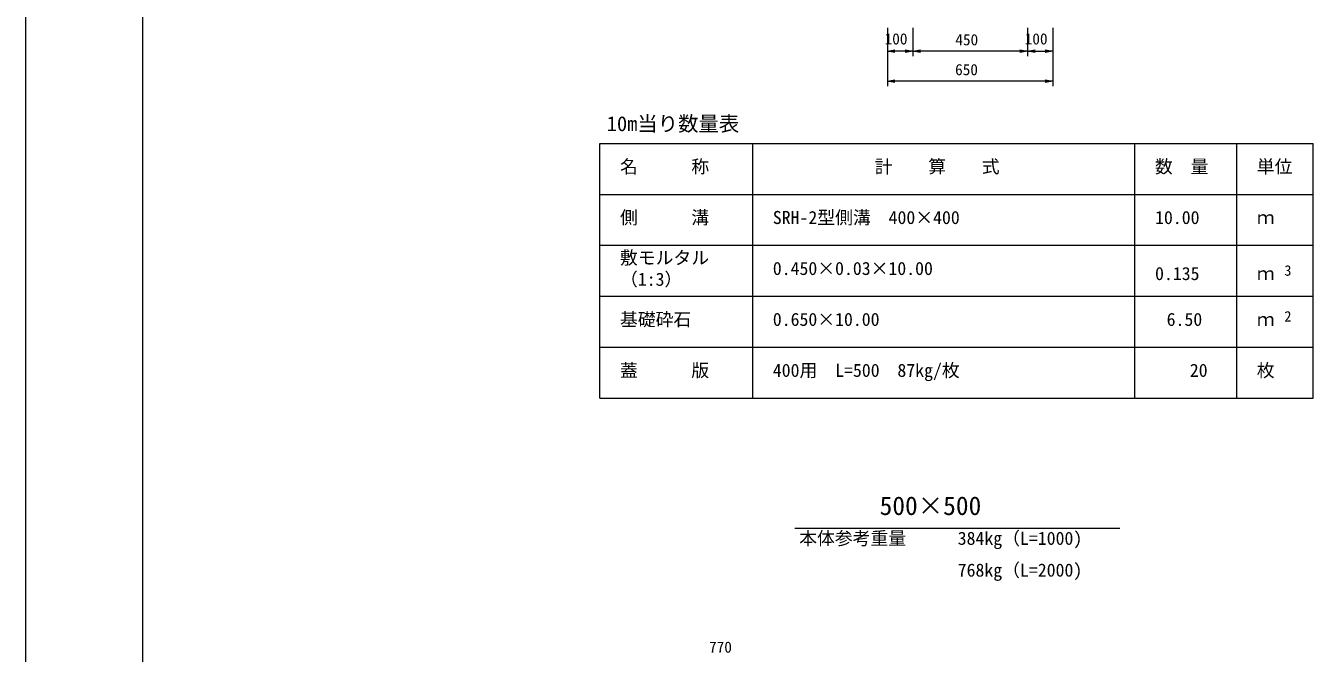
# Model space of a CAD drawing. Units: millimetres, scale not verified. Extents: x 0 to 84100, y 0 to 59400.
# Drawn here: x 0 to 25271, y 16765 to 29084 of the extents above; entities that cross this region are included whole.
import ezdxf
from ezdxf.enums import TextEntityAlignment as Align

# ---------------------------------------------------------------- set-up
doc = ezdxf.new("R2010")
doc.units = ezdxf.units.MM
doc.header["$LTSCALE"] = 100
for name, color, linetype, lineweight in [('D-MTR-FRAM（材料表図枠）', 2, 'Continuous', 18), ('D-STR-DIM（寸法）', 7, 'Continuous', 18), ('D-STR-HTXT（旗揚げ）', 7, 'Continuous', 18), ('D-TTL(外枠）', 2, 'Continuous', 18), ('DEFPOINTS_2', 8, 'Continuous', 18)]:
    doc.layers.add(name, color=color, linetype=linetype, lineweight=lineweight)
for name, color, linetype in [('D-MTR-TXT(文字列）', 7, 'Continuous'), ('D-MTR（材料表タイトル）', 7, 'Continuous'), ('D-TTL-TXT（文字）', 7, 'Continuous')]:
    doc.layers.add(name, color=color, linetype=linetype)
doc.styles.add('ＭＳ ゴシック', font='')
doc.styles.get('ＭＳ ゴシック').set_extended_font_data('MS Gothic')

msp = doc.modelspace()

# ---------------------------------------------------------------- linework, layer by layer
at = {"layer": 'D-MTR-FRAM（材料表図枠）'}
for p, q in [((11271.4, 26773.7), (25271.4, 26773.7)), ((11271.4, 21773.7), (11271.4, 26773.7)), ((14271.4, 21773.7), (14271.4, 26773.7)), ((21771.4, 21773.7), (21771.4, 26773.7)), ((23771.4, 23573.7), (23771.4, 26773.7)), ((23771.4, 21773.7), (23771.4, 26773.7)), ((25271.4, 21773.7), (25271.4, 26773.7)), ((11271.4, 25773.7), (25271.4, 25773.7)), ((11271.4, 24773.7), (25271.4, 24773.7)), ((11271.4, 23773.7), (25271.4, 23773.7)), ((11271.4, 22773.7), (25271.4, 22773.7)), ((11271.4, 21773.7), (25271.4, 21773.7))]:
    msp.add_line(p, q, dxfattribs=at)
at = {"layer": 'D-STR-DIM（寸法）'}
for p, q in [((16911.8, 29044.7), (16911.8, 27896.9)), ((16911.8, 29044.7), (16911.8, 28483.5)), ((17411.8, 29044.7), (17411.8, 28483.5)), ((17411.8, 29044.7), (17411.8, 28483.5)), ((19661.8, 29044.7), (19661.8, 28483.5)), ((19661.8, 29044.7), (19661.8, 28483.5)), ((20161.8, 29044.7), (20161.8, 27896.9)), ((20161.8, 29044.7), (20161.8, 28483.5)), ((16911.8, 28583.5), (17061.8, 28608.5)), ((17061.8, 28558.5), (16911.8, 28583.5)), ((16911.8, 28583.5), (17061.8, 28583.5)), ((17261.8, 28583.5), (17061.8, 28583.5)), ((17261.8, 28608.5), (17411.8, 28583.5)), ((17411.8, 28583.5), (17261.8, 28558.5)), ((17411.8, 28583.5), (17261.8, 28583.5)), ((17411.8, 28583.5), (17561.8, 28608.5)), ((17561.8, 28558.5), (17411.8, 28583.5)), ((17411.8, 28583.5), (17561.8, 28583.5)), ((19511.8, 28583.5), (17561.8, 28583.5)), ((19511.8, 28608.5), (19661.8, 28583.5)), ((19661.8, 28583.5), (19511.8, 28558.5)), ((19661.8, 28583.5), (19511.8, 28583.5)), ((19661.8, 28583.5), (19811.8, 28608.5)), ((19811.8, 28558.5), (19661.8, 28583.5)), ((19661.8, 28583.5), (19811.8, 28583.5)), ((19811.8, 28583.5), (20011.8, 28583.5)), ((20011.8, 28608.5), (20161.8, 28583.5)), ((20161.8, 28583.5), (20011.8, 28558.5)), ((20161.8, 28583.5), (20011.8, 28583.5)), ((16911.8, 27996.9), (17061.8, 28021.9)), ((17061.8, 27971.9), (16911.8, 27996.9)), ((16911.8, 27996.9), (17061.8, 27996.9)), ((20011.8, 27996.9), (17061.8, 27996.9)), ((20011.8, 28021.9), (20161.8, 27996.9)), ((20161.8, 27996.9), (20011.8, 27971.9)), ((20161.8, 27996.9), (20011.8, 27996.9))]:
    msp.add_line(p, q, dxfattribs=at)
at = {"layer": 'D-STR-HTXT（旗揚げ）'}
msp.add_line((15097.6, 19223), (21476, 19223), dxfattribs=at)
at = {"layer": 'D-TTL(外枠）'}
msp.add_line((2300, 2000), (2300, 57400), dxfattribs=at)
at = {"layer": 'DEFPOINTS_2'}
msp.add_line((0, 0), (0, 59400), dxfattribs=at)

# ---------------------------------------------------------------- texts
at = {"layer": 'D-MTR-TXT(文字列）', "style": 'ＭＳ ゴシック'}
for s, height, p in [('名\u3000\u3000\u3000称', 256.6, (11663.6, 26114)), ('計\u3000\u3000算\u3000\u3000式', 256.6, (16664.4, 26114)), ('数\u3000量', 256.6, (22163.6, 26114)), ('単位', 256.6, (24163.6, 26114)), ('側\u3000\u3000\u3000溝', 256.6, (11663.6, 25114)), ('SRH-2型側溝\u3000400×400', 256.6, (14663.6, 25114)), ('10.00', 256.6, (22166.3, 25114)), ('ｍ', 256.6, (24163.6, 25114)), ('敷モルタル', 256.6, (11663.6, 24324.1)), ('（1:3）', 256.6, (11663.6, 23901.8)), ('0.450×0.03×10.00', 256.6, (14663.6, 24114)), ('0.135', 256.6, (22166.3, 24014)), ('ｍ', 256.6, (24163.6, 24014)), ('3', 205.3, (24703.9, 24114.5)), ('基礎砕石', 256.6, (11663.6, 23114)), ('0.650×10.00', 256.6, (14663.6, 23114)), ('6.50', 256.6, (22393.8, 23114)), ('ｍ', 256.6, (24163.6, 23114)), ('2', 205.3, (24703.9, 23214.5)), ('蓋\u3000\u3000\u3000版', 256.6, (11663.6, 22114)), ('400用\u3000L=500  87kg/枚', 256.6, (14663.6, 22114)), ('20', 256.6, (22848.6, 22114)), ('枚', 256.6, (24163.6, 22114)), ('本体参考重量', 256.6, (15180.7, 18816.3)), ('384kg（L=1000)', 256.6, (18292.7, 18816.3)), ('768kg（L=2000)', 256.6, (18292.7, 18192.2))]:
    msp.add_text(s, height=height, dxfattribs=at).set_placement(p, align=Align.BOTTOM_LEFT)
at = {"layer": 'D-MTR（材料表タイトル）', "style": 'ＭＳ ゴシック'}
msp.add_text('10m当り数量表', height=293.3, dxfattribs=at).set_placement((11405.6, 26926.2), align=Align.BOTTOM_LEFT)
at = {"layer": 'D-STR-DIM（寸法）', "style": 'ＭＳ ゴシック'}
for s, p in [('100', (16858, 28649.9)), ('450', (18245.9, 28633.5)), ('100', (19608, 28649.9)), ('650', (18241.4, 28046.9)), ('770', (13411.9, 16708.7))]:
    msp.add_text(s, height=219.9, dxfattribs=at).set_placement(p, align=Align.BOTTOM_LEFT)
at = {"layer": 'D-TTL-TXT（文字）', "style": 'ＭＳ ゴシック'}
msp.add_text('500×500', height=366.6, dxfattribs=at).set_placement((16760.2, 19367.8), align=Align.BOTTOM_LEFT)

doc.saveas('drawing.dxf')
